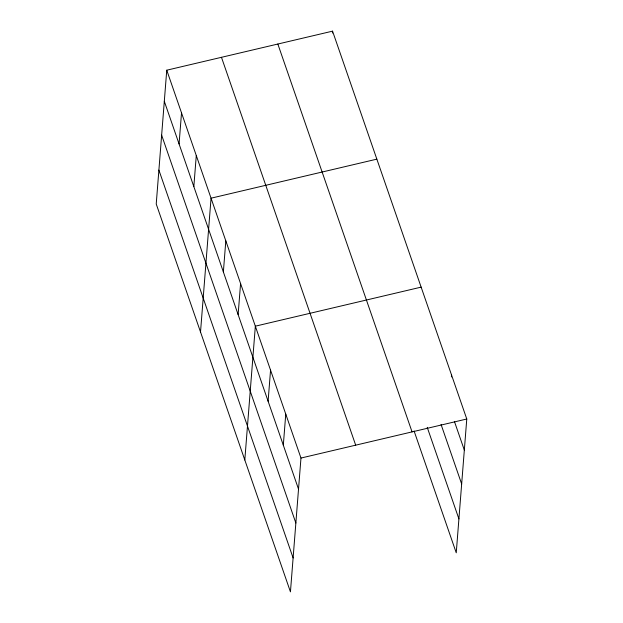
<?xml version="1.0" encoding="UTF-8"?>
<svg xmlns="http://www.w3.org/2000/svg" width="623" height="623" viewBox="0 0 623 623"><rect width="100%" height="100%" fill="white"/><g stroke="black" fill="none" stroke-linecap="round" stroke-linejoin="round"><path stroke-width="0.93" d="M166.754 70.197L156.225 203.994L290.443 591.85L300.971 458.053L166.754 70.197L332.557 31.15L466.775 419.006L456.246 552.803L414.093 431.007M179.074 143.944L181.519 112.864M193.839 186.612L196.284 155.524M200.52 331.989L211.049 198.192L376.845 159.145M223.369 271.94L225.814 240.852M238.126 314.599L240.579 283.52M244.808 459.976L255.344 326.179L421.14 287.133M268.108 401.228L270.553 370.14M283.317 445.18L285.762 414.1M332.409 33.035L332.557 31.15M451.41 376.931L451.566 375.054M300.971 458.053L466.775 419.006M454.502 421.701L464.33 450.094M441.061 424.458L461.659 483.985M427.222 427.331L458.91 518.904M277.842 44.038L412.06 431.895M221.469 57.308L355.686 445.172M164.308 101.284L298.526 489.141M161.645 135.175L295.863 523.032M158.896 170.095L293.114 557.959"/></g></svg>
